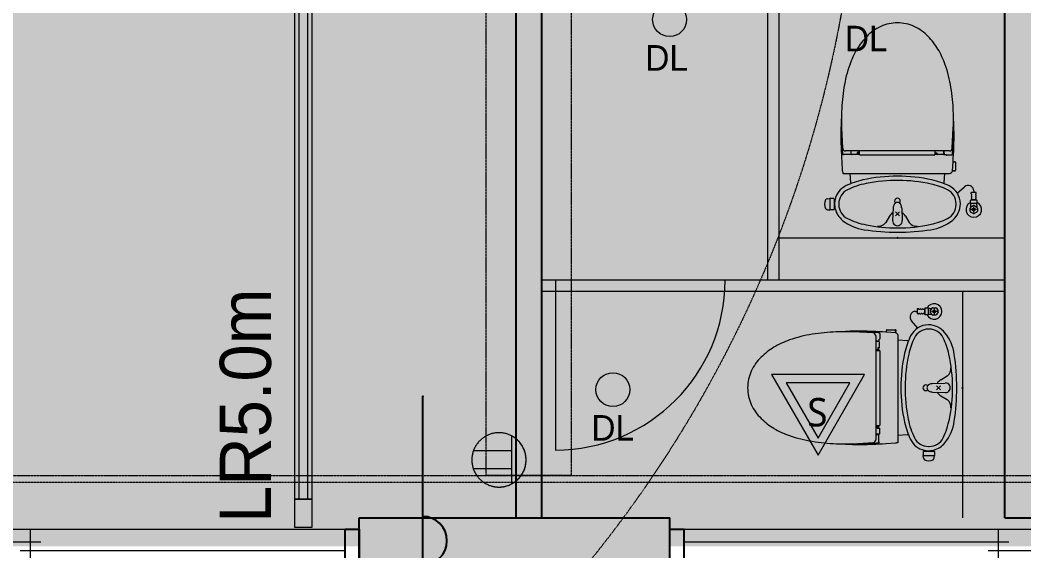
# Model space of a CAD drawing. Header units: millimetres. Extents: x -376000 to 292178, y -193032 to 188048.
# Drawn here: x -66328 to -62776, y 56607 to 58484 of the extents above; entities that cross this region are included whole.
import ezdxf

# ---------------------------------------------------------------- set-up
doc = ezdxf.new("R2010")
doc.units = ezdxf.units.MM
for name, pattern in [('VW-01 短破線', [2.116125, 1.058062, -1.058062]), ('ラインタイプ-1', [2.116531, 1.058062, -1.058469]), ('ラインタイプ-28', [1.058161, 0.705383, -0.352778]), ('ラインタイプ-6', [5.291531, 3.175, -1.058062, 0.352704, -0.705764])]:
    doc.linetypes.add(name, pattern=pattern)
for name, color, linetype, lineweight, true_color in [('02_0.25', 1, 'Continuous', 25, 0xff0000), ('03_0.15', 7, 'Continuous', 15, 0x990099), ('04_0.10', 7, 'Continuous', 9, 0x0099ff), ('05_0.05点線', 9, 'ラインタイプ-28', 5, 0x808080), ('06一点鎖線', 7, 'ラインタイプ-6', 9, 0x9999ff), ('08_ハッチ・色', 7, 'Continuous', 5, 0x888888)]:
    doc.layers.add(name, color=color, linetype=linetype, lineweight=lineweight, true_color=true_color)
for name, color, linetype, lineweight in [('07_文字・記号', 7, 'Continuous', 9), ('_塗（エリア） (2D)', 7, 'Continuous', 5), ('_塗（壁） (2D)', 7, 'Continuous', 5), ('_天井プロット (2D)', 7, 'Continuous', 5), ('_平面図(既存部) (2D)', 7, 'Continuous', 5), ('_平面図（新設） (2D)', 7, 'Continuous', 5), ('_梁 (2D)', 7, 'Continuous', 5)]:
    doc.layers.add(name, color=color, linetype=linetype, lineweight=lineweight)
doc.styles.add('Yu Gothic UI (bold)', font='Yu Gothic UI.ttf')
doc.styles.add('ＭＳ Ｐゴシック', font='MS PGothic.ttf')

# ---------------------------------------------------------------- blocks, each defined once
blk = doc.blocks.new('塗（エリア） (2D)')
at = {"layer": '08_ハッチ・色', "linetype": 'Continuous', "lineweight": 0, "true_color": 0x98d8ff, "transparency": 33554559}
blk.add_hatch(color=141, dxfattribs=at).paths.add_polyline_path([(-71028.7, 61728.1), (-64528.7, 61728.1), (-64528.7, 56623.6), (-71028.7, 56623.6)])
at = {"layer": '08_ハッチ・色', "linetype": 'Continuous', "lineweight": 0, "true_color": 0xa698ff, "transparency": 33554559}
for points in [[(-64528.7, 61728.1), (-63528.7, 61728.1), (-63528.7, 60984), (-62798.7, 60984), (-62798.7, 56623.6), (-64528.7, 56623.6)], [(-63528.7, 61728.1), (-61228.7, 61728.1), (-61228.7, 56623.6), (-62798.7, 56623.6), (-62798.7, 60984), (-63528.7, 60984)]]:
    blk.add_hatch(color=181, dxfattribs=at).paths.add_polyline_path(points)
blk = doc.blocks.new('塗（壁） (2D)')
at = {"layer": '02_0.25', "linetype": 'Continuous', "lineweight": 0, "true_color": 0xaaaaaa}
blk.add_hatch(color=253, dxfattribs=at).paths.add_polyline_path([(-65128.7, 56523.6), (-65128.7, 56723.6), (-64028.7, 56723.6), (-64028.7, 56523.6)])
at = {"layer": '08_ハッチ・色', "color": 253, "linetype": 'Continuous', "true_color": 0xaaaaaa}
blk.add_solid([(-64573.7, 56723.6), (-64483.7, 56723.6), (-64573.7, 61683.6), (-64483.7, 61683.6)], dxfattribs=at)
at = {"layer": '08_ハッチ・色', "color": 141}
for points in [[(-62843.7, 56813.6), (-62753.7, 56813.6), (-62843.7, 60943.6), (-62753.7, 60943.6)], [(-62843.7, 56723.6), (-61453.7, 56723.6), (-62843.7, 56813.6), (-61453.7, 56813.6)]]:
    blk.add_solid(points, dxfattribs=at)
blk = doc.blocks.new('グループ-31')
at = {"layer": '02_0.25', "flags": 128}
for points in [[(-1162.5, 60), (-1113.1, 60), (-1113.1, -60), (-1162.5, -60)], [(1113.1, 60), (1162.5, 60), (1162.5, -60), (1113.1, -60)]]:
    blk.add_lwpolyline(points, close=True, dxfattribs=at)
at = {"layer": '03_0.15'}
for p, q in [((0, -60), (0, 60)), ((-1113.1, 15), (37, 15)), ((-37, -15), (1113.1, -15))]:
    blk.add_line(p, q, dxfattribs=at)
at = {"layer": '04_0.10'}
for p, q in [((-1113.1, 60), (1113.1, 60)), ((-1113.1, -60), (1113.1, -60))]:
    blk.add_line(p, q, dxfattribs=at)
blk = doc.blocks.new('シンボル-2')
at = {"layer": '02_0.25', "color": 7}
blk.add_blockref('グループ-31', (0, 0), dxfattribs=at)
blk = doc.blocks.new('平面図(既存部) (2D)')
at = {"layer": '02_0.25'}
for p, q in [((-64573.728, 61773.559), (-64573.728, 56723.559)), ((-64483.728, 61683.559), (-64483.728, 56728.106)), ((-64483.728, 61683.559), (-64483.728, 56723.559)), ((-65128.728, 56523.559), (-65128.728, 56723.559)), ((-65128.728, 56723.559), (-64028.728, 56723.559)), ((-64028.728, 56523.559), (-64028.728, 56723.559))]:
    blk.add_line(p, q, dxfattribs=at)
at = {"layer": '06一点鎖線'}
blk.add_line((-50528.728, 56848.559), (-85528.728, 56848.559), dxfattribs=at)
at = {"layer": '04_0.10', "color": 7}
for p in [(-66291.228, 56623.559), (-62866.228, 56623.559)]:
    blk.add_blockref('シンボル-2', p, dxfattribs=at)
blk = doc.blocks.new('グループ-765')
at = {"layer": '04_0.10'}
for p, q in [((-63159.5, 57453.6), (-63153.7, 57453.6)), ((-63153.7, 57462.6), (-63153.7, 57444.6)), ((-63149.5, 57462.6), (-63153.7, 57462.6)), ((-63149.5, 57444.6), (-63153.7, 57444.6)), ((-63145.2, 57460.8), (-63147.7, 57460.8)), ((-63145.2, 57446.3), (-63147.7, 57446.3)), ((-63137.2, 57460.8), (-63139.7, 57460.8)), ((-63137.2, 57446.3), (-63139.7, 57446.3)), ((-63128.7, 57460.8), (-63132.2, 57460.8)), ((-63128.7, 57446.3), (-63132.2, 57446.3)), ((-63127.7, 57459.7), (-63127.7, 57447.5)), ((-63126.7, 57464.6), (-63126.7, 57460.2)), ((-63126.7, 57460.2), (-63126.7, 57447)), ((-63126.7, 57447), (-63126.7, 57442.5)), ((-63115.5, 57465.1), (-63125.9, 57465.1)), ((-63115.5, 57442.1), (-63125.9, 57442.1)), ((-63114.7, 57464.6), (-63114.7, 57442.5)), ((-63108.8, 57464), (-63114.7, 57464)), ((-63108.9, 57443.1), (-63114.7, 57443.1)), ((-63107.6, 57455.6), (-63102.4, 57464.5)), ((-63102.4, 57442.6), (-63107.6, 57451.6)), ((-63083.7, 57453.6), (-63103.7, 57453.6)), ((-63098.9, 57466.6), (-63088.5, 57466.6)), ((-63088.5, 57440.6), (-63098.9, 57440.6)), ((-63093.7, 57463.6), (-63093.7, 57443.6)), ((-63085.1, 57464.6), (-63079.9, 57455.6)), ((-63079.9, 57451.6), (-63085.1, 57442.6)), ((-63152.1, 57394.9), (-63174.5, 57420.3)), ((-63407.8, 57382.4), (-63422.8, 57381.6)), ((-63397.8, 57382.6), (-63405.2, 57382.5)), ((-63396.8, 57382.6), (-63397.8, 57382.6)), ((-63393.3, 57382.6), (-63396.8, 57382.6)), ((-63392.4, 57382.6), (-63393.3, 57382.6)), ((-63388.9, 57382.6), (-63392.4, 57382.6)), ((-63310.2, 57377.4), (-63382.1, 57381.1)), ((-63311.5, 57383.1), (-63331, 57383.6)), ((-63310.7, 57379.6), (-63319, 57380.2)), ((-63306, 57379.4), (-63310.7, 57379.6)), ((-63292.4, 57378.2), (-63306, 57379.4)), ((-63300.8, 57367.4), (-63300.8, 56999.7)), ((-63286.2, 57375.7), (-63286.2, 57356.6)), ((-63262.9, 57380.3), (-63264.6, 57380.4)), ((-63262.9, 57380.3), (-63262.9, 57385.3)), ((-63231, 57378.2), (-63262.9, 57380.3)), ((-63262.6, 57385.6), (-63262.1, 57385.6)), ((-63262.5, 57386.1), (-63262.5, 57386.6)), ((-63260.9, 57388.6), (-63232.4, 57388.6)), ((-63230.5, 57387.1), (-63231, 57387.1)), ((-63230.9, 57386.6), (-63230.9, 57385.9)), ((-63230.9, 57384.1), (-63230.9, 57385.3)), ((-63230.9, 57384.1), (-63230.4, 57384.1)), ((-63227.8, 57387.1), (-63230.5, 57387.1)), ((-63230.4, 57384.1), (-63227.8, 57384.1)), ((-63230.4, 57384.1), (-63230.4, 57378.2)), ((-63229.1, 57386.6), (-63227.8, 57386.6)), ((-63227.8, 57384.6), (-63229.1, 57384.6)), ((-63227.8, 57386.6), (-63227.8, 57387.1)), ((-63227.8, 57384.1), (-63227.8, 57384.6)), ((-63221.7, 57183.6), (-63221.7, 57368.2)), ((-63111.2, 57391.1), (-63114.2, 57391.1)), ((-63297.1, 57348.6), (-63300.8, 57348.6)), ((-63289.3, 57347.6), (-63300.8, 57347.6)), ((-63293.2, 57348.6), (-63297.1, 57348.6)), ((-63293.2, 57348.6), (-63292.2, 57348.6)), ((-63292.2, 57348.6), (-63291.3, 57348.6)), ((-63291.3, 57348.6), (-63290.1, 57348.6)), ((-63288.6, 57349.6), (-63288.5, 57355.6)), ((-63288.3, 57346.6), (-63288.3, 57325.1)), ((-63288, 57356.1), (-63286.7, 57356.1)), ((-63189.1, 57349.2), (-63221.7, 57351.6)), ((-63293.7, 57317.6), (-63300.8, 57317.6)), ((-63300.8, 57316), (-63288.2, 57316)), ((-63293.2, 57324.6), (-63293.2, 57318.1)), ((-63288.8, 57324.6), (-63293.2, 57324.6)), ((-63290.4, 57323.6), (-63293.2, 57323.6)), ((-63289.9, 57316.5), (-63289.9, 57323.1)), ((-63286.2, 57314), (-63286.2, 57183.6)), ((-63070.6, 57211.9), (-63048.2, 57225.3)), ((-63048.2, 57225.3), (-63046.9, 57226.2)), ((-63099.7, 57198.5), (-63054.5, 57200.5)), ((-63085.8, 57190.6), (-63071.7, 57176.5)), ((-63071.7, 57190.6), (-63085.8, 57176.5)), ((-63286.2, 57183.6), (-63286.2, 57051.6)), ((-63221.7, 57044.5), (-63221.7, 57183.6)), ((-63099.7, 57168.6), (-63054.5, 57166.6)), ((-63070.6, 57155.2), (-63048.2, 57141.9)), ((-63048.2, 57141.9), (-63046.9, 57140.9)), ((-63288.2, 57049.6), (-63300.8, 57049.6)), ((-63295.2, 57048.1), (-63300.8, 57048.1)), ((-63295.2, 57048.1), (-63295.2, 57041.1)), ((-63293.6, 57048.8), (-63293.8, 57049.1)), ((-63293.6, 57043.1), (-63293.7, 57048.5)), ((-63293.6, 57048.7), (-63292.8, 57048.7)), ((-63290.1, 57043.1), (-63290, 57048.5)), ((-63288.8, 57019.6), (-63300.8, 57019.6)), ((-63300.8, 57018.5), (-63291.3, 57018.5)), ((-63295.2, 57041.1), (-63287.8, 57041.1)), ((-63290.6, 57042.6), (-63293.1, 57042.6)), ((-63290.4, 57018.5), (-63291.3, 57018.5)), ((-63289.4, 56991.7), (-63289.4, 57017.5)), ((-63287.8, 57041.1), (-63287.8, 57020.6)), ((-63221.7, 57005.7), (-63221.7, 57044.5)), ((-63221.7, 57015.5), (-63189.1, 57017.9)), ((-63422.8, 56985.5), (-63407.8, 56984.7)), ((-63405.5, 56984.6), (-63397.8, 56984.6)), ((-63397.8, 56984.6), (-63396.8, 56984.6)), ((-63396.8, 56984.6), (-63393.3, 56984.6)), ((-63393.3, 56984.6), (-63392.1, 56984.6)), ((-63392.1, 56984.6), (-63379.1, 56984.6)), ((-63382.1, 56986), (-63310.2, 56989.7)), ((-63331, 56983.6), (-63311.5, 56984.1)), ((-63318, 56987), (-63314.7, 56987.1)), ((-63314.5, 56987.1), (-63298.2, 56988.4)), ((-63297.9, 56988.6), (-63293.3, 56989)), ((-63288.7, 56992.6), (-63289.4, 56992.6)), ((-63288.2, 56991.4), (-63288.2, 56992.1)), ((-63264.6, 56986.3), (-63231, 56988.5)), ((-63225.6, 56990.6), (-63222.2, 56990.6)), ((-63221.7, 56998.9), (-63221.7, 57005.7)), ((-63221.7, 56996.1), (-63221.7, 56998.9)), ((-63221.7, 56991), (-63221.7, 56996.1)), ((-63114.2, 56976.1), (-63111.2, 56976.1)), ((-63132.2, 56958.6), (-63132.2, 56944.4)), ((-63132.1, 56936), (-63132.2, 56943.6)), ((-63131.7, 56959.1), (-63129.2, 56959.1)), ((-63131.7, 56944.1), (-63093.7, 56944.1)), ((-63129.2, 56962.7), (-63129.2, 56959.1)), ((-63129.2, 56959.1), (-63096.2, 56959.1)), ((-63096.2, 56963.3), (-63096.2, 56959.1)), ((-63096.2, 56959.1), (-63093.7, 56959.1)), ((-63093.4, 56936), (-63093.2, 56943.6)), ((-63093.2, 56958.6), (-63093.2, 56944.4))]:
    blk.add_line(p, q, dxfattribs=at)
for centre, radius in [((-63093.7, 57453.6), 5.15), ((-62993.7, 57183.6), 2)]:
    blk.add_circle(centre, radius, dxfattribs=at)
for centre, radius, start, end in [((-63093.7, 57453.6), 27.5, 204.7196, 155.2804), ((-63159.5, 57433.6), 20, 90, 221.3478), ((-63149.5, 57460.8), 1.75, 0, 90), ((-63149.5, 57446.3), 1.75, 270, 0), ((-63142.5, 57459.2), 3.16, 29.6168, 150.3832), ((-63142.5, 57447.9), 3.16, 209.6168, 330.3832), ((-63134.7, 57459.7), 2.75, 24.7615, 155.2385), ((-63134.7, 57447.5), 2.75, 204.7615, 335.2385), ((-63128.7, 57459.8), 1, 0, 90), ((-63128.7, 57447.3), 1, 270, 0), ((-63120.7, 57454.8), 11.5, 116.9624, 121.449), ((-63120.7, 57452.3), 11.5, 238.551, 243.0376), ((-63120.7, 57454.8), 11.5, 58.551, 63.0376), ((-63120.7, 57452.3), 11.5, 296.9624, 301.449), ((-63108.8, 57398.1), 45, 81.7981, 90.1118), ((-63108.8, 57509), 45, 270, 278.2021), ((-63093.7, 57453.6), 14, 171.7867, 188.2133), ((-63093.7, 57453.6), 14, 111.7866, 128.212), ((-63093.7, 57453.6), 14, 231.787, 248.2136), ((-63093.7, 57453.6), 14, 51.7866, 68.2129), ((-63093.7, 57453.6), 14, 291.787, 308.2135), ((-63093.7, 57453.6), 14, 351.7881, 8.2136), ((-63114.2, 57336.1), 70, 90, 153.7976), ((-63114.2, 57331.1), 75, 38.4915, 90), ((-63452.7, 56915.7), 462.9, 99.0818, 109.2986), ((-63418.2, 56714.6), 667, 91.9383, 99.28), ((-63412.1, 56544.7), 837, 90.7309, 91.962), ((-63412.1, 56544.7), 837, 87.943, 90.7309), ((-63404.2, 57308.9), 73.6, 90.7988, 92.7665), ((-63390.6, 57380.8), 2.5, 91.1775, 135.9651), ((-63356.2, 56174.9), 1208.9, 88.803, 91.6302), ((-63388.9, 56338.6), 1044, 87.5652, 90), ((-63393.6, 56302.2), 1080.5, 86.0388, 87.3989), ((-63374.8, 55839.4), 1545, 85.9093, 87.652), ((-63310.8, 57367.4), 10, 0, 86.754), ((-63300.2, 57293.6), 84.9, 81.6887, 84.7763), ((-63288.2, 57375.7), 2, 0, 81.6887), ((-63262.6, 57385.3), 0.3, 90, 180), ((-63260.9, 57386.6), 2, 90, 151.9275), ((-63262.4, 57387.4), 0.3, 151.9275, 267.8503), ((-63257.4, 57386.5), 5.05, 173.7824, 179.4743), ((-63261.8, 57386), 0.64, 177.0939, 212.6116), ((-63262.1, 57385.9), 0.32, 218.0578, 269.7392), ((-63232.4, 57386.6), 2, 14.4901, 89.9912), ((-63231.2, 57385.9), 0.306, 269.2764, 358.8985), ((-63231.2, 57385.3), 0.306, 1.141, 90.684), ((-63232.9, 57386.6), 1.94, 0.0021, 14.9317), ((-63231.7, 57368.2), 10, 82.7944, 86.1076), ((-63231.7, 57368.2), 10, 0, 82.7944), ((-63229.1, 57385.6), 1, 90, 270), ((-62934.8, 57247.8), 270, 153.7976, 167.6448), ((-63114.2, 57336.1), 55, 90, 153.7976), ((-63111.2, 57336.1), 55, 26.2024, 90), ((-63180.8, 57278.2), 160, 8.4998, 38.4915), ((-63504.3, 57063), 306.9, 109.2961, 120.7098), ((-63289.6, 57349.6), 1, 270.4993, 359.7161), ((-63289.3, 57346.6), 1, 0, 90), ((-63288, 57355.6), 0.5, 90, 179.7172), ((-63286.7, 57356.6), 0.5, 270, 0), ((-63198.3, 57229.6), 120, 83.7061, 85.585), ((-62934.8, 57247.8), 255, 153.7976, 167.6448), ((-63290.7, 57247.8), 255, 12.3552, 26.2024), ((-63543.6, 57129), 230, 120.684, 134.8235), ((-63293.7, 57318.1), 0.5, 270, 0), ((-63290.4, 57323.1), 0.5, 359.8476, 90), ((-63289.4, 57316.5), 0.5, 180, 270.0365), ((-63288.8, 57325.1), 0.5, 270, 0), ((-63288.2, 57314), 2, 0.0101, 89.9724), ((-62641.7, 57183.6), 570, 167.6448, 180), ((-62641.7, 57183.6), 555, 167.6448, 191.5081), ((-63583.7, 57183.6), 555, 0, 12.3552), ((-63813.7, 57183.6), 800, 0, 8.4998), ((-63588.1, 57170.9), 169, 134.1273, 154.7612), ((-63609.8, 57183.6), 144, 155.6594, 180), ((-63065, 57250.2), 30, 307, 7.3205), ((-63123.7, 57183.6), 10, 45.7329, 314.2671), ((-63108.1, 57183.5), 11.1, 156.2355, 179.8143), ((-63105.7, 57182.4), 13.8, 135.6401, 156.0552), ((-63102.3, 57179), 18.6, 118.9872, 135.6963), ((-63099.5, 57174.3), 24.2, 105.0597, 119.109), ((-63098.4, 57170.3), 28.2, 92.5229, 105.1691), ((-63053.7, 57183.6), 33, 121, 151.5429), ((-63053.7, 57183.6), 17, 267.4495, 92.5505), ((-63609.8, 57183.6), 144, 180, 204.3406), ((-62641.7, 57183.6), 570, 180, 192.3552), ((-63108.1, 57183.6), 11.1, 180.1857, 203.7645), ((-63105.7, 57184.7), 13.8, 203.9448, 224.3599), ((-63102.3, 57188.1), 18.6, 224.3037, 241.0128), ((-63099.5, 57192.9), 24.2, 240.891, 254.9403), ((-63098.4, 57196.8), 28.2, 254.8309, 267.4771), ((-63053.7, 57183.6), 33, 208.4571, 239), ((-63583.7, 57183.6), 555, 348.4919, 0), ((-63813.7, 57183.6), 800, 351.5002, 0), ((-63588.1, 57196.3), 169, 205.2388, 225.8727), ((-63065, 57116.9), 30, 352.6795, 53), ((-63543.6, 57238.1), 230, 225.1765, 239.316), ((-63291.2, 56992.1), 57.5, 87.81, 93.5063), ((-63294.6, 57048.6), 0.884, 61.8986, 97.0011), ((-63294.7, 57048.5), 1, 4.2397, 89.9584), ((-63294.7, 57048.5), 0.987, 34.2751, 58.7289), ((-63293.6, 57048.8), 0.088, 210.1612, 258.9038), ((-63292.9, 57048.9), 0.194, 315.9512, 337.8466), ((-63292.8, 57048.8), 0.0296, 273.835, 313.0636), ((-63284.5, 57045.3), 8.93, 153.7637, 157.312), ((-63292, 57049.1), 0.501, 102.4328, 153.5457), ((-63289, 57048.5), 0.999, 89.9757, 179.0882), ((-63288.2, 57051.6), 2, 270.0276, 359.9899), ((-62934.8, 57119.4), 270, 192.3552, 206.2024), ((-62934.8, 57119.4), 255, 190.5637, 206.2094), ((-63290.7, 57119.4), 255, 333.8046, 349.4363), ((-63180.8, 57089), 160, 321.5085, 351.5002), ((-63504.3, 57304.1), 306.9, 239.2902, 250.7039), ((-63452.7, 57451.4), 462.9, 250.7014, 260.9182), ((-63293.1, 57043.1), 0.5, 181, 270), ((-63290.6, 57043.1), 0.5, 270, 359.0001), ((-63290.4, 57017.5), 1, 0, 89.5), ((-63288.8, 57020.6), 1, 270, 0), ((-63198.3, 57137.5), 120, 274.415, 276.2939), ((-63418.2, 57652.6), 667, 260.72, 268.0617), ((-63412.1, 57822.5), 837, 268.038, 269.2691), ((-63412.1, 57822.5), 837, 269.2691, 272.057), ((-63404.2, 57058.2), 73.6, 267.2335, 269.02), ((-63390, 56986.7), 3.01, 226.6537, 259.0498), ((-63356.2, 58192.2), 1208.9, 268.3698, 271.197), ((-63386.1, 57955.5), 970.9, 270.413, 272.45), ((-63393.5, 58063.7), 1079.3, 272.6004, 273.962), ((-63317.1, 56959.4), 27.6, 91.9027, 93.8833), ((-63315, 56994.5), 7.35, 272.2276, 274.0828), ((-63361.5, 58527.6), 1544.3, 271.8545, 273.5972), ((-63310.8, 56999.7), 10, 273.246, 0), ((-63298.2, 56988.9), 0.504, 273.189, 316.1247), ((-63300.5, 57069.3), 80.6, 275.1272, 277.5651), ((-63290.2, 56991.4), 2, 277.5651, 0), ((-63288.7, 56992.1), 0.5, 0, 90), ((-63231.7, 56998.5), 10, 273.8924, 307.5163), ((-63222.2, 56991.1), 0.504, 269.9889, 302.4459), ((-63222.2, 56991.1), 0.505, 302.4716, 352.8051), ((-63114.2, 57031.1), 70, 206.2024, 257.6264), ((-63114.2, 57031.1), 55, 206.2349, 270), ((-63111.2, 57031.1), 55, 270, 333.8302), ((-63114.2, 57036.1), 75, 283.8866, 321.5085), ((-63131.7, 56958.6), 0.5, 90, 180), ((-63131.9, 56944.4), 0.3, 180, 270), ((-63131.7, 56943.6), 0.5, 90, 181), ((-63114.2, 57031.1), 70, 257.6264, 270), ((-63114.2, 57036.1), 75, 270, 283.8866), ((-63093.7, 56958.6), 0.5, 0, 90), ((-63093.7, 56943.6), 0.5, 359, 90), ((-63093.5, 56944.4), 0.3, 270, 0), ((-63124.1, 56936.1), 8, 181, 242.7041), ((-63112.7, 56958.1), 32.8, 242.7041, 297.2959), ((-63101.4, 56936.1), 8, 297.2959, 359)]:
    blk.add_arc(centre, radius, start, end, dxfattribs=at)
blk = doc.blocks.new('グループ-766')
at = {"layer": '04_0.10'}
for p, q in [((-63422.7, 58125.5), (-63422.7, 58117.8)), ((-63422.7, 58117.8), (-63422.7, 58116.8)), ((-63422.7, 58116.8), (-63422.7, 58113.4)), ((-63422.7, 58113.4), (-63422.7, 58112.2)), ((-63422.7, 58112.2), (-63422.7, 58099.1)), ((-63421.8, 58142.9), (-63422.6, 58127.8)), ((-63024.9, 58127.8), (-63025.7, 58142.9)), ((-63024.7, 58117.8), (-63024.8, 58125.3)), ((-63024.7, 58116.8), (-63024.7, 58117.8)), ((-63024.7, 58113.4), (-63024.7, 58116.8)), ((-63024.7, 58112.4), (-63024.7, 58113.4)), ((-63024.7, 58109), (-63024.7, 58112.4)), ((-63421.3, 58102.2), (-63417.6, 58030.3)), ((-63029.9, 58030.3), (-63026.2, 58102.2)), ((-63423.7, 58051), (-63423.2, 58031.6)), ((-63024.2, 58031.6), (-63023.7, 58051)), ((-63420.3, 58038.1), (-63420.2, 58034.8)), ((-63420.1, 58034.5), (-63418.9, 58018.3)), ((-63418.7, 58017.9), (-63418.3, 58013.4)), ((-63415.9, 58008.3), (-63415.2, 58008.3)), ((-63415.6, 58009.5), (-63389.8, 58009.5)), ((-63414.7, 58008.8), (-63414.7, 58009.5)), ((-63039.8, 58020.9), (-63407.6, 58020.9)), ((-63388.8, 58020.9), (-63388.8, 58011.3)), ((-63388.8, 58010.5), (-63388.8, 58011.3)), ((-63387.7, 58008.9), (-63387.7, 58020.9)), ((-63366.2, 58007.9), (-63386.7, 58007.9)), ((-63359.2, 58015.3), (-63366.2, 58015.3)), ((-63366.2, 58015.3), (-63366.2, 58007.9)), ((-63364.7, 58010.6), (-63364.7, 58013.1)), ((-63364.2, 58013.6), (-63358.8, 58013.7)), ((-63364.2, 58010.1), (-63358.7, 58010)), ((-63359.2, 58015.3), (-63359.2, 58020.9)), ((-63358.6, 58013.7), (-63358.6, 58012.8)), ((-63358.5, 58013.7), (-63358.2, 58013.9)), ((-63357.7, 58008.3), (-63357.7, 58020.9)), ((-63223.7, 58006.3), (-63355.7, 58006.3)), ((-63093.3, 58006.3), (-63223.7, 58006.3)), ((-63091.3, 58020.9), (-63091.3, 58008.3)), ((-63090.8, 58010), (-63084.2, 58010)), ((-63089.7, 58013.7), (-63089.7, 58020.9)), ((-63082.7, 58013.2), (-63089.2, 58013.2)), ((-63083.7, 58010.5), (-63083.7, 58013.2)), ((-63082.7, 58008.9), (-63082.7, 58013.2)), ((-63060.7, 58008.4), (-63082.2, 58008.4)), ((-63059.7, 58009.4), (-63059.7, 58020.9)), ((-63058.7, 58013.3), (-63058.6, 58017.2)), ((-63058.7, 58013.3), (-63058.7, 58012.2)), ((-63058.7, 58012.2), (-63058.7, 58011.4)), ((-63058.7, 58011.4), (-63058.7, 58010.2)), ((-63058.6, 58017.2), (-63058.6, 58020.9)), ((-63057.7, 58008.6), (-63051.7, 58008.6)), ((-63051.2, 58008.1), (-63051.2, 58006.8)), ((-63031.6, 58006.3), (-63050.7, 58006.3)), ((-63029.1, 58012.5), (-63027.9, 58026)), ((-63027.9, 58026), (-63027.7, 58030.7)), ((-63027.7, 58030.7), (-63027.1, 58039)), ((-63421, 57984.6), (-63418.8, 57951.1)), ((-63029.1, 57951.1), (-63027, 57983)), ((-63027, 57983), (-63026.9, 57984.6)), ((-63027, 57983), (-63022, 57983)), ((-63021.7, 57982.7), (-63021.7, 57982.2)), ((-63021.2, 57982.6), (-63020.7, 57982.6)), ((-63018.7, 57981), (-63018.7, 57952.5)), ((-63416.7, 57945.7), (-63416.7, 57942.3)), ((-63416.3, 57941.8), (-63411.1, 57941.8)), ((-63411.1, 57941.8), (-63408.4, 57941.8)), ((-63408.4, 57941.8), (-63401.6, 57941.8)), ((-63401.6, 57941.8), (-63362.8, 57941.8)), ((-63391.8, 57941.8), (-63389.4, 57909.1)), ((-63362.8, 57941.8), (-63223.7, 57941.8)), ((-63223.7, 57941.8), (-63039.1, 57941.8)), ((-63058.1, 57909.1), (-63055.7, 57941.8)), ((-63023.2, 57950.5), (-63029.1, 57950.5)), ((-63023.2, 57951), (-63022, 57951)), ((-63023.2, 57951), (-63023.2, 57950.5)), ((-63023.2, 57950.5), (-63023.2, 57947.8)), ((-63023.2, 57947.8), (-63022.7, 57947.8)), ((-63022.7, 57947.8), (-63022.7, 57949.2)), ((-63020.7, 57951), (-63021.4, 57951)), ((-63020.7, 57949.2), (-63020.7, 57947.8)), ((-63020.7, 57947.8), (-63020.2, 57947.8)), ((-63020.2, 57950.6), (-63020.2, 57951.1)), ((-63020.2, 57947.8), (-63020.2, 57950.6)), ((-63012.4, 57872.2), (-62986.9, 57894.6)), ((-62962.7, 57869.5), (-62962.7, 57873.8)), ((-62944.7, 57873.8), (-62962.7, 57873.8)), ((-62961, 57865.3), (-62961, 57867.8)), ((-62953.7, 57879.6), (-62953.7, 57873.8)), ((-62946.5, 57865.3), (-62946.5, 57867.8)), ((-62944.7, 57869.5), (-62944.7, 57873.8)), ((-63471.3, 57852.2), (-63463.7, 57852.3)), ((-63463.2, 57851.8), (-63463.2, 57813.8)), ((-63448.7, 57852.3), (-63462.9, 57852.3)), ((-63448.2, 57851.8), (-63448.2, 57849.3)), ((-63448.2, 57849.3), (-63448.2, 57816.3)), ((-63444.6, 57849.3), (-63448.2, 57849.3)), ((-63431.2, 57834.3), (-63431.2, 57831.3)), ((-63016.2, 57831.3), (-63016.2, 57834.3)), ((-62965.2, 57835.6), (-62965.2, 57846)), ((-62960.3, 57846.8), (-62964.8, 57846.8)), ((-62942.7, 57834.8), (-62964.8, 57834.8)), ((-62964.7, 57822.5), (-62955.7, 57827.7)), ((-62964.2, 57829), (-62964.2, 57834.8)), ((-62961, 57857.3), (-62961, 57859.8)), ((-62961, 57848.8), (-62961, 57852.3)), ((-62947.1, 57846.8), (-62960.3, 57846.8)), ((-62947.6, 57847.8), (-62959.8, 57847.8)), ((-62951.7, 57827.7), (-62942.8, 57822.5)), ((-62942.7, 57846.8), (-62947.1, 57846.8)), ((-62946.5, 57857.3), (-62946.5, 57859.8)), ((-62946.5, 57848.8), (-62946.5, 57852.3)), ((-62943.3, 57828.9), (-62943.3, 57834.8)), ((-62942.2, 57835.6), (-62942.2, 57846)), ((-63471.3, 57813.4), (-63463.7, 57813.3)), ((-63448.7, 57813.3), (-63462.9, 57813.3)), ((-63448.2, 57816.3), (-63448.2, 57813.8)), ((-63444, 57816.3), (-63448.2, 57816.3)), ((-63238.7, 57819.7), (-63240.7, 57774.6)), ((-63216.7, 57805.9), (-63230.8, 57791.7)), ((-63216.7, 57791.7), (-63230.8, 57805.9)), ((-63208.8, 57819.7), (-63206.7, 57774.6)), ((-62966.7, 57808.6), (-62966.7, 57819)), ((-62955.7, 57799.9), (-62964.7, 57805.1)), ((-62943.7, 57813.8), (-62963.7, 57813.8)), ((-62953.7, 57803.8), (-62953.7, 57823.8)), ((-62942.7, 57805.1), (-62951.7, 57799.9)), ((-62940.7, 57819), (-62940.7, 57808.6)), ((-63265.4, 57768.3), (-63266.4, 57767)), ((-63252.1, 57790.7), (-63265.4, 57768.3)), ((-63195.4, 57790.7), (-63182, 57768.3)), ((-63182, 57768.3), (-63181, 57767))]:
    blk.add_line(p, q, dxfattribs=at)
for centre, radius in [((-62953.7, 57813.8), 5.15), ((-63223.7, 57713.8), 2)]:
    blk.add_circle(centre, radius, dxfattribs=at)
for centre, radius, start, end in [((-63223.7, 58329.9), 144, 90, 114.3406), ((-63223.7, 58329.9), 144, 65.6594, 90), ((-63211, 58308.2), 169, 115.2388, 135.8727), ((-63236.4, 58308.2), 169, 44.1273, 64.7612), ((-63169.2, 58263.7), 230, 135.1765, 149.316), ((-63278.3, 58263.7), 230, 30.684, 44.8235), ((-63103.1, 58224.4), 306.9, 149.2902, 160.7039), ((-63344.3, 58224.4), 306.9, 19.2961, 30.7098), ((-62955.9, 58172.8), 462.9, 160.7014, 170.9182), ((-63491.6, 58172.8), 462.9, 9.0818, 19.2986), ((-62754.7, 58138.3), 667, 170.72, 178.0617), ((-63692.7, 58138.3), 667, 1.9383, 9.28), ((-62584.8, 58132.2), 837, 178.038, 179.2691), ((-63862.6, 58132.2), 837, 0.7309, 1.962), ((-63420.5, 58110.1), 3.01, 136.6537, 169.0498), ((-63349.1, 58124.3), 73.6, 177.2335, 179.02), ((-62584.8, 58132.2), 837, 179.2691, 182.057), ((-63862.6, 58132.2), 837, 357.943, 0.7309), ((-63098.4, 58124.3), 73.6, 0.7988, 2.7665), ((-63026.4, 58110.6), 2.5, 1.1775, 45.9651), ((-62215, 58076.3), 1208.9, 178.3698, 181.197), ((-62451.8, 58106.1), 970.9, 180.413, 182.45), ((-64068.7, 58109), 1044, 357.5652, 0), ((-64232.4, 58076.3), 1208.9, 358.803, 1.6302), ((-62343.6, 58113.6), 1079.3, 182.6004, 183.962), ((-64105, 58113.7), 1080.5, 356.0388, 357.3989), ((-61879.7, 58081.5), 1544.3, 181.8545, 183.5972), ((-63447.8, 58037.2), 27.6, 1.9027, 3.8833), ((-63412.8, 58035.1), 7.35, 182.2276, 184.0828), ((-63418.3, 58018.3), 0.504, 183.189, 226.1247), ((-63338, 58020.6), 80.6, 185.1272, 187.5651), ((-63415.9, 58010.3), 2, 187.5651, 270), ((-63407.6, 58030.9), 10, 183.246, 270), ((-63415.2, 58008.8), 0.5, 270, 0), ((-63389.8, 58010.5), 1, 270, 359.5), ((-63386.7, 58008.9), 1, 180, 270), ((-63364.2, 58013.1), 0.5, 91, 180), ((-63364.2, 58010.6), 0.5, 180, 269.0001), ((-63358.8, 58014.7), 1, 274.2397, 359.9584), ((-63358.8, 58009), 0.999, 359.9757, 89.0882), ((-63358.5, 58013.6), 0.088, 120.1612, 168.9038), ((-63358.5, 58012.8), 0.0296, 183.835, 223.0636), ((-63358.4, 58013), 0.194, 225.9512, 247.8466), ((-63361.9, 58004.5), 8.93, 63.7637, 67.312), ((-63358.8, 58014.7), 0.987, 304.2751, 328.7289), ((-63358.2, 58012.1), 0.501, 12.4328, 63.5457), ((-63358.7, 58014.6), 0.884, 331.8986, 7.0011), ((-63415.2, 58011.2), 57.5, 357.81, 3.5063), ((-63355.7, 58008.3), 2, 180.0276, 269.9899), ((-63093.3, 58008.3), 2, 270.0101, 359.9724), ((-63090.8, 58009.5), 0.5, 90, 180.0365), ((-63089.2, 58013.7), 0.5, 180, 270), ((-63084.2, 58010.5), 0.5, 269.8476, 0), ((-63082.2, 58008.9), 0.5, 180, 270), ((-63060.7, 58009.4), 1, 270, 0), ((-63057.7, 58009.6), 1, 180.4993, 269.7161), ((-63051.7, 58008.1), 0.5, 0, 89.7172), ((-63050.7, 58006.8), 0.5, 180, 270), ((-63039.8, 58030.9), 10, 270, 356.754), ((-63031.6, 58008.3), 2, 270, 351.6887), ((-63113.7, 58020.2), 84.9, 351.6887, 354.7763), ((-64567.9, 58094.9), 1545, 355.9093, 357.652), ((-63022, 57982.7), 0.3, 0, 90), ((-63021.4, 57982.2), 0.32, 128.0578, 179.7392), ((-63021.3, 57981.9), 0.64, 87.0939, 122.6116), ((-63020.8, 57977.5), 5.05, 83.7824, 89.4743), ((-63019.9, 57982.5), 0.3, 61.9275, 177.8503), ((-63020.7, 57981), 2, 360, 61.9275), ((-63408.8, 57951.8), 10, 183.8924, 217.5163), ((-63416.2, 57942.3), 0.504, 179.9889, 212.4459), ((-63416.2, 57942.3), 0.505, 212.4716, 262.8051), ((-63039.1, 57951.8), 10, 270, 352.7944), ((-63039.1, 57951.8), 10, 352.7944, 356.1076), ((-63021.7, 57949.2), 1, 0, 180), ((-63022, 57951.3), 0.306, 271.141, 0.684), ((-63021.4, 57951.3), 0.306, 179.2764, 268.8985), ((-63020.7, 57953), 1.94, 270.0021, 284.9317), ((-63020.7, 57952.5), 2, 284.4901, 359.9912), ((-63287.9, 57654.9), 270, 102.3552, 116.2024), ((-63287.9, 57654.9), 255, 100.5637, 116.2094), ((-63269.7, 57918.4), 120, 184.415, 186.2939), ((-63223.7, 57361.8), 570, 90, 102.3552), ((-63223.7, 57361.8), 555, 77.6448, 101.5081), ((-63223.7, 57361.8), 570, 77.6448, 90), ((-63159.5, 57654.9), 255, 63.7976, 77.6448), ((-63159.5, 57654.9), 270, 63.7976, 77.6448), ((-63177.7, 57918.4), 120, 353.7061, 355.585), ((-62973.7, 57879.6), 20, 0, 131.3478), ((-63376.2, 57834.3), 70, 116.2024, 167.6264), ((-63376.2, 57834.3), 55, 116.2349, 180), ((-63071.2, 57834.3), 55, 0, 63.7976), ((-63071.2, 57834.3), 70, 0, 63.7976), ((-62961, 57869.5), 1.75, 180, 270), ((-62959.4, 57862.5), 3.16, 119.6168, 240.3832), ((-62946.5, 57869.5), 1.75, 270, 0), ((-62948, 57862.5), 3.16, 299.6168, 60.3832), ((-63449.2, 57832.8), 32.8, 152.7041, 207.2959), ((-63471.2, 57844.2), 8, 91, 152.7041), ((-63463.7, 57851.8), 0.5, 0, 91), ((-63462.9, 57852), 0.3, 90, 180), ((-63448.7, 57851.8), 0.5, 0, 90), ((-63376.2, 57834.3), 70, 167.6264, 180), ((-63371.2, 57834.3), 75, 180, 193.8866), ((-63376.2, 57831.3), 55, 180, 243.8302), ((-63214.4, 57819.6), 24.2, 150.891, 164.9403), ((-63219.2, 57822.3), 18.6, 134.3037, 151.0128), ((-63223.7, 57843.8), 10, 315.7329, 224.2671), ((-63222.6, 57825.8), 13.8, 113.9448, 134.3599), ((-63223.7, 57828.2), 11.1, 90.1857, 113.7645), ((-63223.8, 57828.2), 11.1, 66.2355, 89.8143), ((-63224.9, 57825.8), 13.8, 45.6401, 66.0552), ((-63228.2, 57822.3), 18.6, 28.9872, 45.6963), ((-63233, 57819.6), 24.2, 15.0597, 29.109), ((-63071.2, 57831.3), 55, 296.2024, 360), ((-63076.2, 57834.3), 75, 308.4915, 0), ((-62953.7, 57813.8), 27.5, 114.7196, 65.2804), ((-62955, 57840.8), 11.5, 148.551, 153.0376), ((-62955, 57840.8), 11.5, 206.9624, 211.449), ((-63009.2, 57828.9), 45, 351.7981, 0.1118), ((-62959.8, 57854.8), 2.75, 114.7615, 245.2385), ((-62960, 57848.8), 1, 180, 270), ((-62953.7, 57813.8), 14, 81.7867, 98.2133), ((-62947.5, 57848.8), 1, 270, 0), ((-62947.6, 57854.8), 2.75, 294.7615, 65.2385), ((-62898.3, 57828.9), 45, 180, 188.2021), ((-62952.5, 57840.8), 11.5, 26.9624, 31.449), ((-62952.5, 57840.8), 11.5, 328.551, 333.0376), ((-63471.2, 57821.4), 8, 207.2959, 269), ((-63463.7, 57813.8), 0.5, 269, 0), ((-63462.9, 57813.6), 0.3, 180, 270), ((-63448.7, 57813.8), 0.5, 270, 0), ((-63371.2, 57834.3), 75, 193.8866, 231.5085), ((-63223.7, 57773.8), 33, 118.4571, 149), ((-63210.5, 57818.5), 28.2, 164.8309, 177.4771), ((-63237, 57818.5), 28.2, 2.5229, 15.1691), ((-63223.7, 57773.8), 33, 31, 61.5429), ((-62953.7, 57813.8), 14, 141.787, 158.2136), ((-62953.7, 57813.8), 14, 201.787, 218.2135), ((-62953.7, 57813.8), 14, 261.7881, 278.2136), ((-62953.7, 57813.8), 14, 21.7866, 38.212), ((-62953.7, 57813.8), 14, 321.7866, 338.2129), ((-63318.3, 57900.8), 160, 231.5085, 261.5002), ((-63287.9, 58010.7), 255, 243.8046, 259.4363), ((-63223.7, 58303.8), 555, 258.4919, 270), ((-63290.4, 57785.1), 30, 262.6795, 323), ((-63223.7, 57773.8), 17, 177.4495, 2.5505), ((-63223.7, 58303.8), 555, 270, 282.3552), ((-63157.1, 57785.1), 30, 217, 277.3205), ((-63129.1, 57900.8), 160, 278.4998, 308.4915), ((-63159.5, 58010.7), 255, 282.3552, 296.2024), ((-63223.7, 58533.8), 800, 261.5002, 270), ((-63223.7, 58533.8), 800, 270, 278.4998)]:
    blk.add_arc(centre, radius, start, end, dxfattribs=at)
blk = doc.blocks.new('平面図（新設） (2D)')
at = {"layer": '02_0.25'}
for q in [(-62843.728, 59203.559), (-61608.728, 56723.559)]:
    blk.add_line((-62843.728, 56723.559), q, dxfattribs=at)
at = {"layer": '04_0.10'}
for p, q in [((-63683.728, 59203.559), (-63683.728, 57562.501)), ((-63643.728, 59203.559), (-63643.728, 57563.78)), ((-63643.728, 57713.798), (-62843.728, 57713.798)), ((-62843.728, 57563.559), (-64483.728, 57563.559)), ((-64433.728, 57563.559), (-64433.728, 56963.559)), ((-62843.728, 57523.559), (-64483.728, 57523.559)), ((-62993.728, 57523.559), (-62993.728, 56723.559))]:
    blk.add_line(p, q, dxfattribs=at)
blk.add_arc((-64433.728, 57563.559), 600, 270, 0, dxfattribs=at)
for name in ['グループ-766', 'グループ-765']:
    blk.add_blockref(name, (0, 0), dxfattribs=at)
blk = doc.blocks.new('2口コンセント')
at = {"layer": '07_文字・記号', "linetype": 'Continuous', "lineweight": 0, "true_color": 0x63c3ff}
blk.add_hatch(color=151, dxfattribs=at).paths.add_polyline_path([(96, 0), (95.8, -6.4), (95.2, -12.6), (94.2, -18.8), (92.8, -24.9), (91, -30.8), (88.8, -36.6), (86.2, -42.4), (83.1, -48), (79.8, -53.4), (76.1, -58.5), (72.2, -63.4), (67.9, -67.9), (63.4, -72.2), (58.5, -76.1), (53.4, -79.8), (48, -83.1), (42.4, -86.2), (36.6, -88.8), (30.8, -91), (24.9, -92.8), (18.8, -94.2), (12.6, -95.2), (6.4, -95.8), (0, -96), (-6.4, -95.8), (-12.6, -95.2), (-18.8, -94.2), (-24.9, -92.8), (-30.8, -91), (-36.6, -88.8), (-42.4, -86.2), (-48, -83.1), (-53.4, -79.8), (-58.5, -76.1), (-63.4, -72.2), (-67.9, -67.9), (-72.2, -63.4), (-76.1, -58.5), (-79.8, -53.4), (-83.1, -48), (-86.2, -42.4), (-88.8, -36.6), (-91, -30.8), (-92.8, -24.9), (-94.2, -18.8), (-95.2, -12.6), (-95.8, -6.4), (-96, 0), (-95.8, 6.4), (-95.2, 12.6), (-94.2, 18.8), (-92.8, 24.9), (-91, 30.8), (-88.8, 36.6), (-86.2, 42.4), (-83.1, 48), (-79.8, 53.4), (-76.1, 58.5), (-72.2, 63.4), (-67.9, 67.9), (-63.4, 72.2), (-58.5, 76.1), (-53.4, 79.8), (-48, 83.1), (-42.4, 86.2), (-36.6, 88.8), (-30.8, 91), (-24.9, 92.8), (-18.8, 94.2), (-12.6, 95.2), (-6.4, 95.8), (0, 96), (6.4, 95.8), (12.6, 95.2), (18.8, 94.2), (24.9, 92.8), (30.8, 91), (36.6, 88.8), (42.4, 86.2), (48, 83.1), (53.4, 79.8), (58.5, 76.1), (63.4, 72.2), (67.9, 67.9), (72.2, 63.4), (76.1, 58.5), (79.8, 53.4), (83.1, 48), (86.2, 42.4), (88.8, 36.6), (91, 30.8), (92.8, 24.9), (94.2, 18.8), (95.2, 12.6), (95.8, 6.4)])
at = {"layer": '07_文字・記号', "linetype": 'Continuous', "lineweight": 0}
h = blk.add_hatch(color=7, dxfattribs=at)
edge = h.paths.add_edge_path()
edge.add_arc((0, 0), 96, 27.8181, 90)
edge.add_arc((0, 0), 96, 90, 152.1819)
edge.add_line((-84.9, 44.8), (84.9, 44.8))
at = {"layer": '07_文字・記号', "color": 7, "linetype": 'Continuous', "lineweight": 5}
for p, q in [((-32, 44.8), (-32, -90.5)), ((32, 44.8), (32, -90.5))]:
    blk.add_line(p, q, dxfattribs=at)
at = {"layer": '07_文字・記号', "color": 7, "linetype": 'Continuous', "lineweight": 5, "flags": 128}
blk.add_lwpolyline([(84.9, 44.8, 0.278179), (0, 96, 0.278179), (-84.9, 44.8), (84.9, 44.8)], format="xyb", close=True, dxfattribs=at)
at = {"layer": '07_文字・記号', "color": 7, "linetype": 'Continuous', "lineweight": 5}
blk.add_open_spline([(96, 0), (96, -25.7), (70.3, -70.3), (25.7, -96), (-25.7, -96), (-70.3, -70.3), (-96, -25.7), (-96, 25.7), (-70.3, 70.3), (-25.7, 96), (25.7, 96), (70.3, 70.3), (96, 25.7), (96, 0)], degree=2, dxfattribs=at)
blk = doc.blocks.new('グループ-1241')
at = {"layer": '07_文字・記号', "color": 160, "linetype": 'Continuous', "lineweight": 5, "true_color": 0x003dff, "transparency": 33554687, "flags": 128}
for points in [[(191.9, 2475), (191.9, -2390), (131.9, -2390), (131.9, 2475)], [(176.9, 2475), (176.9, -2390), (146.9, -2390), (146.9, 2475)], [(191.9, -2390), (191.9, -2490), (131.9, -2490), (131.9, -2390)]]:
    blk.add_lwpolyline(points, close=True, dxfattribs=at)
at = {"layer": '07_文字・記号', "color": 160, "true_color": 0x003dff, "insert": (-42, -2060), "char_height": 180.91, "attachment_point": 5, "rotation": 90, "line_spacing_factor": 1.007907, "style": 'ＭＳ Ｐゴシック'}
blk.add_mtext('LR5.0m', dxfattribs=at)
blk = doc.blocks.new('シンボル-6')
at = {"layer": '07_文字・記号', "color": 7}
blk.add_blockref('グループ-1241', (0, 0), dxfattribs=at)
blk = doc.blocks.new('人感センサー')
at = {"layer": '07_文字・記号', "color": 160, "true_color": 0x003dff, "flags": 128}
for points in [[(0, -184.4), (164.5, 100.6), (-164.5, 100.6)], [(0, -124.4), (112.6, 70.6), (-112.6, 70.6)]]:
    blk.add_lwpolyline(points, close=True, dxfattribs=at)
at = {"layer": '07_文字・記号', "color": 160, "true_color": 0x003dff, "insert": (-38.4, -84.4), "char_height": 100.5, "attachment_point": 7, "line_spacing_factor": 1.029757, "style": 'Yu Gothic UI (bold)'}
blk.add_mtext('S', dxfattribs=at)
blk = doc.blocks.new('天井プロット (2D)')
at = {"layer": '02_0.25'}
blk.add_line((-64903.7, 56335.6), (-64903.7, 57153.8), dxfattribs=at)
at = {"layer": '02_0.25', "lineweight": 25, "flags": 128}
blk.add_lwpolyline([(-64903.9, 57152.8), (-64903.7, 57153.8), (-64903.4, 57152.8)], dxfattribs=at)
at = {"layer": '02_0.25'}
blk.add_arc((-64903.7, 56642.6), 86, 270, 90, dxfattribs=at)
at = {"layer": '07_文字・記号', "color": 100, "linetype": 'VW-01 短破線', "true_color": 0x00ff3f}
blk.add_circle((-67653.7, 59277.9), 4300, dxfattribs=at)
at = {"layer": '07_文字・記号', "color": 160, "true_color": 0x0036e9}
for centre in [(-64029.9, 58485.2), (-64230.5, 57177)]:
    blk.add_circle(centre, 60, dxfattribs=at)
at = {"layer": '04_0.10', "color": 7}
blk.add_blockref('人感センサー', (-63504.5, 57130), dxfattribs=at)
at = {"layer": '07_文字・記号', "color": 7}
blk.add_blockref('シンボル-6', (-65487.8, 59180.2), dxfattribs=at)
at = {"layer": '07_文字・記号', "color": 7, "transparency": 33554687, "rotation": 270}
blk.add_blockref('2口コンセント', (-64633.7, 56928.6), dxfattribs=at)
at = {"layer": '07_文字・記号', "color": 160, "true_color": 0x0036e9, "char_height": 90.45, "attachment_point": 1, "line_spacing_factor": 1.003208, "style": 'ＭＳ Ｐゴシック'}
for insert in [(-63409.9, 58463.7), (-64116.1, 58395.3), (-64306.9, 57087.1)]:
    blk.add_mtext('DL', dxfattribs=dict(at, insert=insert))
blk = doc.blocks.new('梁 (2D)')
at = {"layer": '05_0.05点線', "color": 7, "linetype": 'ラインタイプ-1', "flags": 128}
for points in [[(-64678.728, 63523.559), (-64378.728, 63523.559), (-64378.728, 56873.559), (-64678.728, 56873.559)], [(-67703.728, 56523.559), (-67703.728, 56873.559), (-61453.728, 56873.559), (-61453.728, 56523.559)]]:
    blk.add_lwpolyline(points, close=True, dxfattribs=at)

msp = doc.modelspace()

# ---------------------------------------------------------------- block references
at = {"layer": '_塗（エリア） (2D)'}
msp.add_blockref('塗（エリア） (2D)', (0, 0), dxfattribs=at)
at = {"layer": '_塗（壁） (2D)'}
msp.add_blockref('塗（壁） (2D)', (0, 0), dxfattribs=at)

# ---------------------------------------------------------------- next in the draw order: block references
at = {"layer": '_平面図(既存部) (2D)'}
msp.add_blockref('平面図(既存部) (2D)', (0, 0), dxfattribs=at)

# ---------------------------------------------------------------- next in the draw order: block references
at = {"layer": '_平面図（新設） (2D)'}
msp.add_blockref('平面図（新設） (2D)', (0, 0), dxfattribs=at)

# ---------------------------------------------------------------- next in the draw order: block references
at = {"layer": '_天井プロット (2D)'}
msp.add_blockref('天井プロット (2D)', (0, 0), dxfattribs=at)

# ---------------------------------------------------------------- next in the draw order: block references
at = {"layer": '_梁 (2D)'}
msp.add_blockref('梁 (2D)', (0, 0), dxfattribs=at)

doc.saveas('drawing.dxf')
